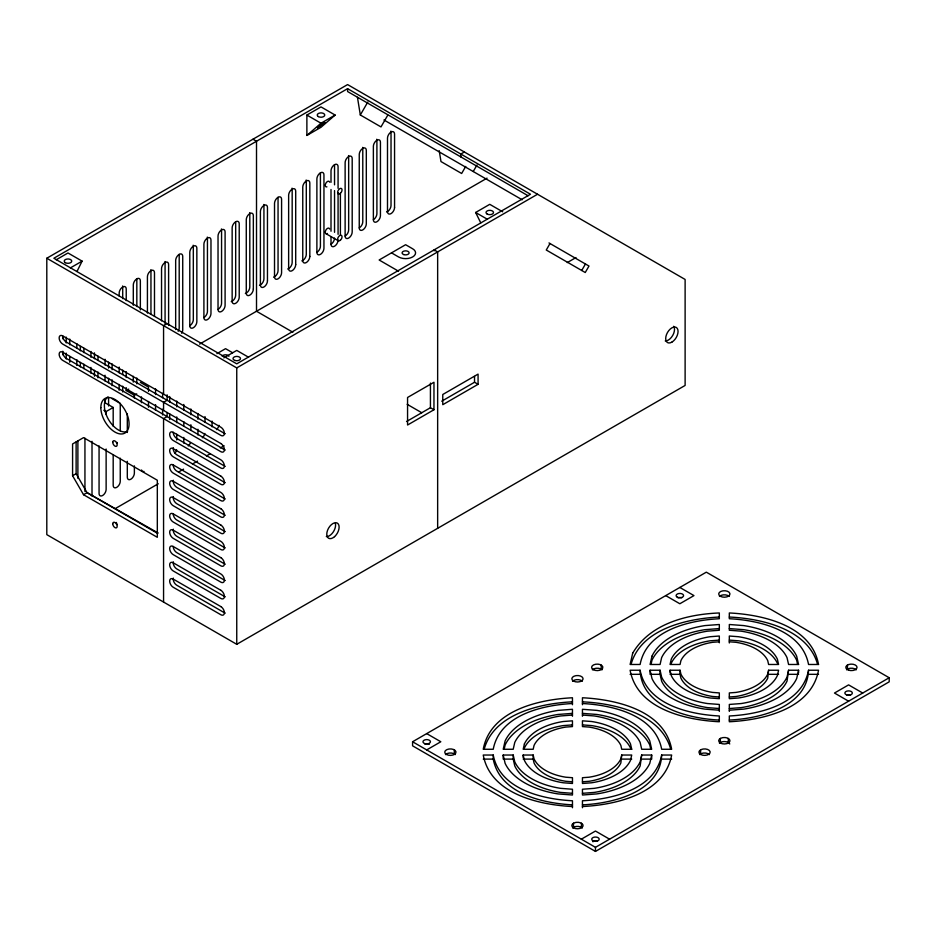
<?xml version="1.0" encoding="UTF-8"?>
<svg xmlns="http://www.w3.org/2000/svg" width="936" height="936" viewBox="0 0 936 936"><rect width="100%" height="100%" fill="white"/><g stroke="black" fill="none" stroke-linecap="round" stroke-linejoin="round"><path stroke-width="1.4" d="M62.689 354.721L62.689 351.819M62.689 338.774L62.689 335.872L220.861 427.225A4.996 2.878 60 0 1 224.383 433.345A4.996 2.878 60 0 0 225.307 433.731M69.744 362.244L69.744 356.44M69.744 344.846L69.744 339.043M76.811 365.414L76.811 359.623M76.811 348.016L76.811 343.664M83.866 368.597L83.866 364.244M83.866 352.638L83.866 348.297M90.932 373.218L90.932 367.415M90.932 357.271L90.932 351.468M97.987 377.84L97.987 372.037M97.987 360.442L97.987 356.089M105.054 399.871L105.054 402.772L113.186 407.464L113.186 426.208M105.054 381.01L105.054 375.219M105.054 365.063L105.054 359.26M112.109 385.644L112.109 379.84M112.109 369.685L112.109 363.893M119.176 390.265L119.176 384.462M119.176 372.867L119.176 367.064M119.176 296.01L119.176 293.108A4.996 2.878 -60 0 1 122.71 286.989A4.996 2.878 -60 0 0 122.581 286.006M136.726 393.88L134.374 395.238L126.231 390.534L126.231 387.633M126.231 377.489L126.231 371.686M126.231 300.631L126.231 289.025A4.996 2.878 -60 0 0 122.71 286.989L122.71 298.654M133.298 382.11L133.298 376.307M133.298 305.253L133.298 284.954A4.996 2.878 -60 0 1 136.832 278.834A4.996 2.878 -60 0 1 140.353 280.87L140.353 309.875M147.42 313.057L147.42 276.799A4.996 2.878 -60 0 1 150.953 270.679A4.996 2.878 -60 0 0 150.825 269.697M154.487 316.228L154.487 272.727A4.996 2.878 -60 0 0 150.953 270.679L150.953 314.438M161.542 320.849L161.542 268.644A4.996 2.878 -60 0 1 165.075 262.525A4.996 2.878 -60 0 0 164.947 261.542M168.609 325.471L168.609 264.572A4.996 2.878 -60 0 0 165.075 262.525L165.075 323.774M433.953 409.757L433.976 382.251L407.558 397.484L407.57 425.014L433.953 409.757L430.431 407.722L430.431 383.093M437.65 528.313L437.65 251.913L434.128 249.877L434.128 250.825M460.828 156.92L460.828 154.03L464.361 151.995M484.263 748.882C494.196 713.688 540.481 703.287 572.458 701.836M504.165 749.186L505.112 745.033A74.892 43.243 0 0 1 558.067 714.46L572.458 713.361M631.133 664.08C641.066 628.887 687.34 618.485 719.328 617.046M621.738 755.036L620.86 758.862A44.94 25.939 0 0 1 589.083 777.208L582.449 777.711L582.449 783.479L591.669 782.777A54.92 31.707 0 0 0 630.501 760.36L631.718 755.036L621.738 755.036L620.86 762.945A44.94 25.939 0 0 1 589.083 781.291L582.449 781.794M651.035 664.396L651.982 660.243A74.892 43.243 0 0 1 704.937 629.671L719.328 628.571M641.71 755.036L640.154 761.845A64.912 37.475 0 0 1 594.255 788.346L582.449 789.247L582.449 795.015L596.84 793.915A74.892 43.243 0 0 0 649.795 763.343L651.69 755.036L641.71 755.036L640.154 765.929A64.912 37.475 0 0 1 594.255 792.418L582.449 793.318M582.449 806.539C616.075 804.878 664.501 793.915 671.662 755.036L661.682 755.036C655.142 789.411 612.296 799.25 582.449 800.771L582.449 807.733M661.682 755.036C660.102 792.207 612.647 803.439 582.449 804.855M768.608 670.235L767.731 674.072A44.94 25.939 0 0 1 735.953 692.418L729.319 692.921L729.319 698.689L738.539 697.987A54.92 31.707 0 0 0 777.371 675.558L778.588 670.235L768.608 670.235L767.731 678.144A44.94 25.939 0 0 1 735.953 696.489L729.319 696.992M798.56 672.961L798.56 670.235L788.58 670.235L787.024 677.056A64.912 37.475 0 0 1 741.125 703.556L729.319 704.445L729.319 711.407M788.58 670.235L787.024 681.127A64.912 37.475 0 0 1 741.125 707.628L729.319 708.529M798.56 670.235L796.665 678.542A74.892 43.243 0 0 1 743.71 709.125L729.319 710.213M808.552 670.235C802.012 704.621 759.166 714.449 729.319 715.981L729.319 721.75C762.945 720.088 811.372 709.125 818.532 670.235L808.552 670.235C806.972 707.405 759.505 718.649 729.319 720.053M76.974 271.51L82.111 261.132L67.989 252.977L56.218 259.775M387.796 115.128L380.987 126.922L360.325 114.988L367.813 102.024M465.73 166.421L461.647 173.488L440.985 161.565L439.206 150.649M473.23 171.522L476.974 165.04M550.005 243.535L546.261 250.017L585.246 272.516L588.99 266.035L548.987 242.939M581.712 270.481L585.456 263.999M306.879 135.439L321.001 123.213L335.123 115.058L321.001 106.903L306.879 115.058L306.879 135.439L321.001 127.284L335.123 115.058M46.8 258.242L347.595 84.579L685.117 279.454L685.117 385.445L236.749 644.307L46.8 534.643L46.8 258.242L236.749 367.906L537.545 194.243M347.595 88.663L53.867 258.242L236.749 363.835L530.478 194.243L347.595 88.663L347.595 91.541L528.103 195.753M70.34 267.93L82.111 261.132M167.099 323.622L163.566 325.658L163.566 394.15M199.614 344.097L487.059 178.144M126.231 390.534L128.712 389.107M103.802 410.202L106.131 411.547L113.186 407.464M216.906 353.656L225.553 348.672L232.619 352.743M223.798 357.88L236.749 350.415L248.508 357.201M480.765 222.862L475.628 212.484L489.75 204.329L502.702 211.805M72.587 475.745L72.587 443.956L83.538 437.627L157.318 480.238L157.318 537.311L83.538 494.711L72.587 475.745L76.12 473.71L76.12 441.909M83.538 494.711L87.06 492.664L158.207 533.029M115.198 508.634L158.254 483.772M178.519 472.072L183.585 469.147M192.453 464.034L197.519 461.109M206.388 455.984L210.179 453.796M220.311 447.946L224.113 445.747M567.263 262.595L575.991 257.552M406.54 421.516L430.431 407.722M441.733 401.193L474.529 382.262L478.074 384.31L478.074 374.107L442.763 394.501L442.763 404.703L478.074 384.31M412.577 741.757L706.317 572.165L889.2 677.746L889.2 681.829L595.46 851.421L412.577 745.828L412.577 741.757L595.46 847.337L889.2 677.746M426.699 749.912L440.821 741.757L426.699 733.602M581.338 839.183L595.46 831.039L609.582 839.183M719.328 640.107L710.108 640.809A54.92 31.707 0 0 0 671.276 663.226M719.328 641.792L712.694 642.295A44.94 25.939 0 0 0 680.917 660.64L680.051 664.478L670.059 664.478L671.276 659.143A54.92 31.707 0 0 1 710.108 636.726L719.328 636.024L719.328 642.798M572.458 703.521C542.611 705.054 499.765 714.893 493.237 749.268L483.245 749.268C490.405 710.377 538.843 699.414 572.458 697.765L572.458 704.714M572.458 715.057L560.652 715.958A64.912 37.475 0 0 0 514.765 742.447L513.209 749.268L503.217 749.268L505.112 740.961A74.892 43.243 0 0 1 558.067 710.389L572.458 709.289L572.458 716.251M572.458 724.897L563.238 725.599A54.92 31.707 0 0 0 524.406 748.016M640.107 670.235L630.115 670.235C637.276 709.125 685.714 720.088 719.328 721.75L719.328 715.981C689.481 714.449 646.636 704.621 640.107 670.235C641.675 707.417 689.142 718.649 719.328 720.053M719.328 708.529L707.522 707.628A64.912 37.475 0 0 1 661.623 681.127L660.079 674.318L650.087 674.318L650.087 670.235L660.079 670.235L661.623 677.056A64.912 37.475 0 0 0 707.522 703.556L719.328 704.445L719.328 711.407M670.059 670.235L680.051 670.235L680.917 674.072A44.94 25.939 0 0 0 712.694 692.418L719.328 692.921L719.328 698.689L710.108 697.987A54.92 31.707 0 0 1 671.276 675.558L670.059 670.235L670.059 672.961M630.115 674.318L640.107 674.318M670.059 674.318L680.051 674.318L680.917 678.144A44.94 25.939 0 0 0 712.694 696.489L719.328 696.992M768.608 674.318L778.588 674.318M788.58 674.318L798.56 674.318M808.552 674.318L818.532 674.318M572.469 807.733L572.469 800.771C542.611 799.25 499.765 789.411 493.237 755.036L483.245 755.036C490.405 793.915 538.843 804.878 572.469 806.539M503.217 755.036L513.209 755.036L514.765 761.845A64.912 37.475 0 0 0 560.652 788.346L572.469 789.247L572.469 795.015L558.078 793.915A74.892 43.243 0 0 1 505.112 763.343L503.217 755.036L503.217 759.108M523.189 755.036L533.181 755.036L534.046 758.862A44.94 25.939 0 0 0 565.824 777.208L572.469 777.711L572.469 783.479L563.238 782.777A54.92 31.707 0 0 1 524.406 760.36L523.189 755.036L523.189 757.75M483.245 759.108L493.237 759.108C499.765 793.482 542.611 803.322 572.469 804.855M504.644 759.108L513.209 759.108L514.765 765.929A64.912 37.475 0 0 0 560.652 792.418L572.469 793.318M523.189 759.108L533.181 759.108L534.046 762.945A44.94 25.939 0 0 0 565.824 781.291L572.469 781.794M621.738 759.108L631.718 759.108M641.71 759.108L651.69 759.108L651.69 755.036M661.682 759.108L671.662 759.108M729.319 617.046C761.307 618.485 807.581 628.887 817.514 664.08M729.319 628.571L743.71 629.671A74.892 43.243 0 0 1 796.665 660.243L797.612 664.396M729.319 640.107L738.539 640.809A54.92 31.707 0 0 1 777.371 663.226M729.319 641.792L735.953 642.295A44.94 25.939 0 0 1 767.731 660.64L768.608 664.478L778.588 664.478L777.371 659.143A54.92 31.707 0 0 0 738.539 636.726L729.319 636.024L729.319 642.985M719.328 710.213L704.937 709.125A74.892 43.243 0 0 1 651.982 678.542L650.087 670.235M582.449 701.836C614.437 703.275 660.711 713.688 670.644 748.882M582.449 703.521C612.296 705.054 655.142 714.893 661.682 749.268L671.662 749.268C664.501 710.377 616.075 699.414 582.449 697.765L582.449 704.714M582.449 713.361L596.84 714.46A74.892 43.243 0 0 1 649.795 745.033L650.742 749.186M582.449 715.057L594.255 715.946A64.912 37.475 0 0 1 640.154 742.447L641.71 749.268L651.69 749.268L649.795 740.961A74.892 43.243 0 0 0 596.84 710.389L582.449 709.289L582.449 716.251M582.449 724.897L591.669 725.599A54.92 31.707 0 0 1 630.501 748.016M383.935 119.972L522.206 199.801M306.879 115.058L321.001 123.213M475.628 212.484L487.399 219.281M252.977 139.218L256.511 141.254L256.511 311.255L292.851 332.233M391.494 252.86L398.549 256.944A9.98 5.768 0 0 0 412.671 256.944A9.98 5.768 0 0 0 412.671 248.789L405.616 244.717L379.138 259.997L398.549 271.206M325.915 233.637L338.27 240.774M407.172 404.317L421.75 412.729M679.84 587.457L693.962 595.6L679.84 603.755L665.718 595.6M862.723 693.038L848.601 684.883L834.479 693.038L848.601 701.193M140.353 382.379L148.496 387.083L148.496 391.412M173.207 432.327A4.996 2.878 60 0 0 176.74 438.446L224.383 465.952A4.996 2.878 60 0 1 220.861 468L173.207 440.482A4.996 2.878 60 0 1 169.673 434.374A4.996 2.878 60 0 1 173.207 432.327L220.861 459.845A4.996 2.878 60 0 1 224.383 465.952A4.996 2.878 60 0 0 225.307 466.35M112.109 398.689L120.253 403.393L120.253 430.782M173.207 464.946A4.996 2.878 60 0 0 176.74 471.065L224.383 498.572A4.996 2.878 60 0 1 220.861 500.608L173.207 473.101A4.996 2.878 60 0 1 169.673 466.982A4.996 2.878 60 0 1 173.207 464.946L220.861 492.453A4.996 2.878 60 0 1 224.383 498.572A4.996 2.878 60 0 0 225.307 498.958M173.207 513.864A4.996 2.878 60 0 0 176.74 519.983L224.383 547.49A4.996 2.878 60 0 1 220.861 549.526L173.207 522.019A4.996 2.878 60 0 1 169.673 515.9A4.996 2.878 60 0 1 173.207 513.864L220.861 541.371A4.996 2.878 60 0 1 224.383 547.49A4.996 2.878 60 0 0 225.307 547.876M157.096 533.099L87.06 492.664L76.12 473.71M173.207 546.484A4.996 2.878 60 0 0 176.74 552.591L224.383 580.109A4.996 2.878 60 0 1 220.861 582.145L173.207 554.639A4.996 2.878 60 0 1 169.673 548.519A4.996 2.878 60 0 1 173.207 546.484L220.861 573.99A4.996 2.878 60 0 1 224.383 580.109A4.996 2.878 60 0 0 225.307 580.495M357.447 97.274L360.325 114.988M847.454 665.063L847.454 669.135M728.302 738.445L728.302 742.517M720.357 738.445L720.357 742.517M700.584 749.853L700.584 753.936M680.051 670.235L680.051 674.318M660.079 670.235L660.079 674.318M601.193 665.063L601.193 669.135M595.46 847.337L595.46 851.421M581.431 823.235L581.431 827.307M573.487 823.235L573.487 827.307M533.181 755.036L533.181 759.108M513.209 755.036L513.209 759.108M493.237 755.036L493.237 759.108M474.529 376.436L474.529 382.262M454.334 749.853L454.334 753.936M373.37 219.726A4.996 2.878 -60 0 0 376.904 213.607L376.904 140.236A4.996 2.878 -60 0 1 380.437 142.272L380.437 215.654A4.996 2.878 -60 0 1 376.904 221.762A4.996 2.878 -60 0 1 373.37 219.726L373.37 146.344A4.996 2.878 -60 0 1 376.904 140.236A4.996 2.878 -60 0 0 376.787 139.242M359.248 227.881A4.996 2.878 -60 0 0 362.782 221.762L362.782 148.379A4.996 2.878 -60 0 1 366.315 150.427L366.315 223.798A4.996 2.878 -60 0 1 362.782 229.917A4.996 2.878 -60 0 1 359.248 227.881L359.248 154.499A4.996 2.878 -60 0 1 362.782 148.379A4.996 2.878 -60 0 0 362.665 147.397M345.127 236.036A4.996 2.878 -60 0 0 348.66 229.917L348.66 156.534A4.996 2.878 -60 0 1 352.193 158.57L352.193 231.952A4.996 2.878 -60 0 1 348.66 238.072A4.996 2.878 -60 0 1 345.127 236.036L345.127 162.653A4.996 2.878 -60 0 1 348.66 156.534A4.996 2.878 -60 0 0 348.543 155.551M340.4 193.319A3.124 1.802 -60 0 1 337.697 191.763A3.124 1.802 -60 0 1 341.394 188.487A3.124 1.802 -60 0 1 340.4 193.319L340.4 235.275M338.071 188.311L338.071 166.725A4.996 2.878 -60 0 0 334.538 164.689A4.996 2.878 -60 0 0 331.005 170.808L331.005 182.321M338.071 192.629L338.071 234.351M334.538 164.689L334.538 184.837M334.538 190.593L334.538 232.315M331.005 189.505L331.005 231.239M331.005 236.995L331.005 244.191A4.996 2.878 -60 0 0 334.538 246.226A4.996 2.878 -60 0 0 338.071 240.107M320.416 172.844L320.416 246.226A4.996 2.878 -60 0 1 316.883 252.334A4.996 2.878 -60 0 0 320.416 254.381A4.996 2.878 -60 0 0 323.95 248.262L323.95 174.88A4.996 2.878 -60 0 0 320.416 172.844A4.996 2.878 -60 0 0 316.883 178.963L316.883 252.334M278.05 197.309A4.996 2.878 -60 0 0 274.517 203.416L274.517 276.799A4.996 2.878 -60 0 0 278.05 278.834A4.996 2.878 -60 0 0 281.584 272.727L281.584 199.345A4.996 2.878 -60 0 0 278.05 197.309L278.05 270.679A4.996 2.878 -60 0 1 273.604 277.185M236.749 367.906L236.749 644.307M235.685 221.762A4.996 2.878 -60 0 0 232.151 227.881L232.151 301.263A4.996 2.878 -60 0 0 235.685 303.299A4.996 2.878 -60 0 0 239.218 297.18L239.218 223.798A4.996 2.878 -60 0 0 235.685 221.762L235.685 295.144A4.996 2.878 -60 0 1 231.239 301.649M218.029 309.406A4.996 2.878 -60 0 0 221.563 303.299L221.563 229.917A4.996 2.878 -60 0 1 225.096 231.952L225.096 305.335A4.996 2.878 -60 0 1 221.563 311.454A4.996 2.878 -60 0 1 218.029 309.418L218.029 236.036A4.996 2.878 -60 0 1 221.563 229.917A4.996 2.878 -60 0 0 221.434 228.934M212.039 421.095L212.039 426.828M204.984 416.578L204.984 422.311M203.908 317.561A4.996 2.878 -60 0 0 207.441 311.454L207.441 238.072A4.996 2.878 -60 0 1 210.974 240.107L210.974 313.49A4.996 2.878 -60 0 1 207.441 319.609A4.996 2.878 -60 0 1 203.908 317.561L203.908 244.191A4.996 2.878 -60 0 1 207.441 238.072A4.996 2.878 -60 0 0 207.312 237.089M197.917 413.49L197.917 419.223M197.917 429.25L197.917 434.983M190.862 408.974L190.862 414.706M190.862 424.733L190.862 430.466M189.786 325.716A4.996 2.878 -60 0 0 193.319 319.609L193.319 246.226A4.996 2.878 -60 0 1 196.852 248.262L196.852 321.645A4.996 2.878 -60 0 1 193.319 327.752A4.996 2.878 -60 0 1 189.786 325.716L189.786 252.334A4.996 2.878 -60 0 1 193.319 246.226A4.996 2.878 -60 0 0 193.19 245.232M183.795 404.457L183.795 410.19M183.795 421.645L183.795 425.938M183.795 437.404L183.795 443.137M181.689 333.274A4.996 2.878 -60 0 0 182.731 329.8L182.731 256.417A4.996 2.878 -60 0 0 179.197 254.381L179.197 327.752A4.996 2.878 -60 0 1 178.156 331.239M176.74 401.053L176.74 406.821M176.74 416.918L176.74 422.686M176.74 434.222L176.74 439.99M175.664 329.554L175.664 260.489A4.996 2.878 -60 0 1 179.197 254.381M169.673 396.478L169.673 402.246M169.673 413.782L169.673 419.55M167.099 394.828L167.099 400.269L163.566 402.305L163.566 410.459M167.099 412.495L167.099 416.567L163.566 418.614L163.566 602.059M162.618 393.354L162.618 397.671M162.618 409.207L162.618 414.976M155.551 388.779L155.551 394.536M155.551 404.633L155.551 410.401M148.496 401.497L148.496 407.265M141.43 396.922L141.43 402.691M136.832 278.834L136.832 306.54M136.832 378.004L136.832 383.842M134.374 395.238L134.374 398.116M134.374 465.894L134.374 473.101A4.996 2.878 -60 0 1 130.841 479.22A4.996 2.878 -60 0 1 127.308 477.173L127.308 461.319M127.308 413.735L127.308 432.479M122.71 370.118L122.71 374.494M122.71 386.159L122.71 391.985M120.253 458.184L120.253 481.256A4.996 2.878 -60 0 1 116.719 487.363A4.996 2.878 -60 0 1 113.186 485.328L113.186 455.048M108.588 362.232L108.588 368.059M108.588 378.273L108.588 382.649M108.588 397.227L108.588 405.978M106.131 411.547L106.131 414.426M106.131 449.034L106.131 489.411A4.996 2.878 -60 0 1 102.597 495.518A4.996 2.878 -60 0 1 99.064 493.483L99.064 445.899M94.466 352.884L94.466 358.71M94.466 370.375L94.466 376.214M92.009 441.324L92.009 496.115M84.942 438.188L84.942 491.54M80.344 346.449L80.344 350.825M80.344 362.489L80.344 366.865M77.887 440.821L77.887 478.319M66.222 337.1L66.222 342.939M66.222 353.141L66.222 358.979M673.686 326.29A8.74 5.043 -60 0 1 672.703 335.474A8.74 5.043 -60 0 1 665.25 340.915M326.91 186.849A3.124 1.802 -60 0 1 325.283 185.106A3.124 1.802 -60 0 1 327.284 181.631A3.124 1.802 -60 0 1 329.612 182.169M334.538 238.072A4.996 2.878 -60 0 1 331.005 244.191M327.471 233.485A3.124 1.802 -60 0 1 325.283 232.432A3.124 1.802 -60 0 1 327.097 228.653A3.124 1.802 -60 0 1 329.612 229.051M292.055 188.159A4.996 2.878 -60 0 1 292.172 189.154L292.172 262.536A4.996 2.878 -60 0 1 287.726 269.03M301.848 260.887A4.996 2.878 -60 0 0 306.294 254.381L306.294 180.999A4.996 2.878 -60 0 0 306.177 180.016M259.483 285.34A4.996 2.878 -60 0 0 263.929 278.834L263.929 205.452A4.996 2.878 -60 0 0 263.812 204.469M386.58 211.957A4.996 2.878 -60 0 0 391.026 205.464L391.026 132.081A4.996 2.878 -60 0 0 390.909 131.087M225.307 613.103A4.996 2.878 60 0 1 224.383 612.717L176.74 585.211A4.996 2.878 60 0 1 173.324 578.109M225.307 564.186A4.996 2.878 60 0 1 224.383 563.8L176.74 536.293A4.996 2.878 60 0 1 173.324 529.191M225.307 482.648A4.996 2.878 60 0 1 224.383 482.262L176.74 454.756A4.996 2.878 60 0 1 173.324 447.654M335.38 523.341A8.74 5.043 -60 0 1 333.169 532.116A8.74 5.043 -60 0 1 326.313 536.585M225.307 515.268A4.996 2.878 60 0 1 224.383 514.882L176.74 487.363A4.996 2.878 60 0 1 173.324 480.262M225.307 450.04A4.996 2.878 60 0 1 224.383 449.654L66.222 358.336A4.996 2.878 60 0 1 62.806 351.234M225.307 596.805A4.996 2.878 60 0 1 224.383 596.407L176.74 568.901A4.996 2.878 60 0 1 173.324 561.799M225.307 531.578A4.996 2.878 60 0 1 224.383 531.18L176.74 503.673A4.996 2.878 60 0 1 173.324 496.571M127.565 431.461A19.972 11.536 60 0 1 108.506 419.503A19.972 11.536 60 0 1 107.675 397.004M117.386 443.079A3.124 1.802 60 0 1 116.93 442.4M117.386 524.605A3.124 1.802 60 0 1 116.93 523.938M116.579 523.212A3.124 1.802 60 0 1 116.356 522.463M222.183 356.3A3.498 2.012 0 0 1 225.553 354.802A3.498 2.012 0 0 1 228.934 356.3M144.05 471.451A4.996 2.878 -60 0 1 141.558 470.012M176.623 449.771A4.996 2.878 -60 0 1 174.974 453.188M190.394 442.798A4.996 2.878 -60 0 1 188.241 445.934M204.867 433.462A4.996 2.878 -60 0 1 202.363 437.779M218.989 425.307A4.996 2.878 -60 0 1 216.485 429.624M245.361 293.494A4.996 2.878 -60 0 0 249.807 286.989L249.807 213.607A4.996 2.878 -60 0 0 249.69 212.624M592.816 841.733A3.744 2.164 0 0 1 597.332 841.394M424.827 743.956A3.744 2.164 0 0 1 429.355 744.295M677.968 597.811A3.744 2.164 0 0 1 681.712 597.811M846.729 695.237A3.744 2.164 0 0 1 850.473 695.237M719.456 596.431A5.616 3.241 0 0 1 729.191 596.431M592.359 669.813A5.616 3.241 0 0 1 602.094 669.813M846.553 669.813A5.616 3.241 0 0 1 856.288 669.813M719.456 743.196A5.616 3.241 0 0 1 725.061 741.593A5.616 3.241 0 0 1 729.752 743.968M572.586 827.986A5.616 3.241 0 0 1 582.321 827.986M699.695 754.603A5.616 3.241 0 0 1 709.418 754.603M445.489 754.603A5.616 3.241 0 0 1 455.224 754.603M572.586 681.221A5.616 3.241 0 0 1 582.321 681.221M524.406 743.944L523.189 749.268L533.181 749.268L534.046 745.43A44.94 25.939 0 0 1 565.824 727.085L572.458 726.582L572.458 720.825L563.238 721.516A54.92 31.707 0 0 0 524.406 743.944M632.689 653.176L630.115 664.478L640.107 664.478C646.636 630.092 689.481 620.252 719.328 618.731L719.328 612.963C687.188 614.238 650.052 623.528 632.689 653.176M651.982 656.159L650.087 664.478L660.079 664.478L661.623 657.657A64.912 37.475 0 0 1 707.522 631.157L719.328 630.256L719.328 624.499L704.937 625.587A74.892 43.243 0 0 0 651.982 656.159M317.374 127.717L324.745 122.546L317.374 127.717M798.56 664.478L788.58 664.478L787.024 657.657A64.912 37.475 0 0 0 741.125 631.157L729.319 630.256L729.319 624.499L743.71 625.587A74.892 43.243 0 0 1 796.665 656.159L798.56 664.478M818.532 664.478L808.552 664.478C802.012 630.092 759.166 620.252 729.319 618.731L729.319 612.963C762.934 614.624 811.372 625.587 818.532 664.478M631.718 749.268L621.738 749.268L620.86 745.43A44.94 25.939 0 0 0 589.083 727.085L582.449 726.582L582.449 720.825L591.669 721.516A54.92 31.707 0 0 1 630.501 743.944L631.718 749.268M224.383 433.345L66.222 342.026A4.996 2.878 60 0 1 62.689 335.907A4.996 2.878 60 0 0 59.155 337.943A4.996 2.878 60 0 0 62.689 344.062L220.861 435.38A4.996 2.878 60 0 0 224.383 433.345M220.861 443.535L62.689 352.217A4.996 2.878 60 0 0 59.155 354.253A4.996 2.878 60 0 0 62.689 360.372L220.861 451.69A4.996 2.878 60 0 0 224.383 449.654A4.996 2.878 60 0 0 220.861 443.535M220.861 476.143L173.207 448.636A4.996 2.878 60 0 0 169.673 450.672A4.996 2.878 60 0 0 173.207 456.791L220.861 484.298A4.996 2.878 60 0 0 224.383 482.262A4.996 2.878 60 0 0 220.861 476.143M220.861 508.763L173.207 481.256A4.996 2.878 60 0 0 169.673 483.292A4.996 2.878 60 0 0 173.207 489.411L220.861 516.918A4.996 2.878 60 0 0 224.383 514.882A4.996 2.878 60 0 0 220.861 508.763M220.861 525.073L173.207 497.554A4.996 2.878 60 0 0 169.673 499.602A4.996 2.878 60 0 0 173.207 505.709L220.861 533.227A4.996 2.878 60 0 0 224.383 531.18A4.996 2.878 60 0 0 220.861 525.073M220.861 557.68L173.207 530.174A4.996 2.878 60 0 0 169.673 532.21A4.996 2.878 60 0 0 173.207 538.329L220.861 565.835A4.996 2.878 60 0 0 224.383 563.8A4.996 2.878 60 0 0 220.861 557.68M220.861 590.3L173.207 562.782A4.996 2.878 60 0 0 169.673 564.829A4.996 2.878 60 0 0 173.207 570.937L220.861 598.455A4.996 2.878 60 0 0 224.383 596.407A4.996 2.878 60 0 0 220.861 590.3M220.861 606.598L173.207 579.091A4.996 2.878 60 0 0 169.673 581.127A4.996 2.878 60 0 0 173.207 587.246L220.861 614.753A4.996 2.878 60 0 0 224.383 612.717A4.996 2.878 60 0 0 220.861 606.598M394.559 207.499L394.559 134.117A4.996 2.878 -60 0 0 391.026 132.081A4.996 2.878 -60 0 0 387.492 138.189L387.492 211.571A4.996 2.878 -60 0 0 391.026 213.607A4.996 2.878 -60 0 0 394.559 207.499M309.828 256.417L309.828 183.035A4.996 2.878 -60 0 0 306.294 180.999A4.996 2.878 -60 0 0 302.761 187.118L302.761 260.489A4.996 2.878 -60 0 0 306.294 262.536A4.996 2.878 -60 0 0 309.828 256.417M295.706 264.572L295.706 191.19A4.996 2.878 -60 0 0 292.172 189.154A4.996 2.878 -60 0 0 288.639 195.261L288.639 268.644A4.996 2.878 -60 0 0 292.172 270.679A4.996 2.878 -60 0 0 295.706 264.572M267.462 280.882L267.462 207.499A4.996 2.878 -60 0 0 263.929 205.452A4.996 2.878 -60 0 0 260.395 211.571L260.395 284.954A4.996 2.878 -60 0 0 263.929 286.989A4.996 2.878 -60 0 0 267.462 280.882M253.34 289.025L253.34 215.654A4.996 2.878 -60 0 0 249.807 213.607A4.996 2.878 -60 0 0 246.273 219.726L246.273 293.108A4.996 2.878 -60 0 0 249.807 295.144A4.996 2.878 -60 0 0 253.34 289.025M487.106 214.016A3.744 2.164 0 0 0 493.377 213.045A3.744 2.164 0 0 0 488.791 210.401A3.744 2.164 0 0 0 487.106 214.016M671.884 342.131A8.74 5.043 -60 0 0 677.231 328.337A8.74 5.043 -60 0 0 666.526 334.515A8.74 5.043 -60 0 0 671.884 342.131M318.345 116.591A3.744 2.164 0 0 0 324.616 115.619A3.744 2.164 0 0 0 320.03 112.963A3.744 2.164 0 0 0 318.345 116.591M340.4 240.201A3.124 1.802 -60 0 0 341.394 235.369A3.124 1.802 -60 0 0 337.697 238.645A3.124 1.802 -60 0 0 340.4 240.201M403.861 254.615A3.498 2.012 0 0 0 409.114 252.86A3.498 2.012 0 0 0 403.861 251.117A3.498 2.012 0 0 0 403.861 254.615M234.877 360.442A3.744 2.164 0 0 0 240.494 358.57A3.744 2.164 0 0 0 234.877 356.698A3.744 2.164 0 0 0 234.877 360.442M334.55 536.656A8.74 5.054 -60.1 0 0 337.323 523.107A8.74 5.054 -60.1 0 0 326.98 532.268A8.74 5.054 -60.1 0 0 334.55 536.656M100.831 407.616A19.972 11.536 60 0 0 122.019 433.965A19.972 11.536 60 0 0 122.019 405.721A19.972 11.536 60 0 0 100.831 407.616M112.753 442.272A3.124 1.802 60 0 0 116.064 446.39A3.124 1.802 60 0 0 116.064 441.979A3.124 1.802 60 0 0 112.753 442.272M112.753 523.809A3.124 1.802 60 0 0 116.064 527.916A3.124 1.802 60 0 0 116.064 523.505A3.124 1.802 60 0 0 112.753 523.809M65.333 262.665A3.744 2.164 0 0 0 71.604 261.694A3.744 2.164 0 0 0 67.018 259.038A3.744 2.164 0 0 0 65.333 262.665M846.729 694.91A3.744 2.164 0 0 0 852.345 693.038A3.744 2.164 0 0 0 846.729 691.166A3.744 2.164 0 0 0 846.729 694.91M592.816 840.715A3.744 2.164 0 0 0 599.075 839.744A3.744 2.164 0 0 0 594.5 837.1A3.744 2.164 0 0 0 592.816 840.715M424.827 743.629A3.744 2.164 0 0 0 430.443 741.757A3.744 2.164 0 0 0 424.827 739.885A3.744 2.164 0 0 0 424.827 743.629M677.196 597.133A3.744 2.164 0 0 0 683.455 596.162A3.744 2.164 0 0 0 678.869 593.518A3.744 2.164 0 0 0 677.196 597.133M848.613 670.164A5.616 3.241 0 0 0 857.037 667.356A5.616 3.241 0 0 0 848.613 664.548A5.616 3.241 0 0 0 848.613 670.164M720.357 743.032A5.616 3.241 0 0 0 729.752 741.569A5.616 3.241 0 0 0 722.873 737.603A5.616 3.241 0 0 0 720.357 743.032M700.584 754.439A5.616 3.241 0 0 0 709.979 752.989A5.616 3.241 0 0 0 703.1 749.022A5.616 3.241 0 0 0 700.584 754.439M573.487 827.822A5.616 3.241 0 0 0 582.882 826.371A5.616 3.241 0 0 0 576.003 822.393A5.616 3.241 0 0 0 573.487 827.822M446.39 754.439A5.616 3.241 0 0 0 455.785 752.989A5.616 3.241 0 0 0 448.906 749.022A5.616 3.241 0 0 0 446.39 754.439M573.487 681.057A5.616 3.241 0 0 0 582.882 679.606A5.616 3.241 0 0 0 576.003 675.64A5.616 3.241 0 0 0 573.487 681.057M593.26 669.649A5.616 3.241 0 0 0 602.655 668.199A5.616 3.241 0 0 0 595.776 664.221A5.616 3.241 0 0 0 593.26 669.649M720.357 596.267A5.616 3.241 0 0 0 729.752 594.816A5.616 3.241 0 0 0 722.873 590.838A5.616 3.241 0 0 0 720.357 596.267"/></g></svg>
